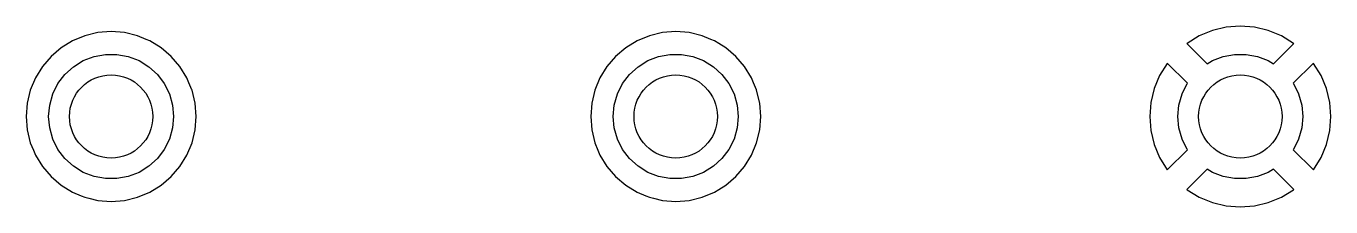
# Model space of a CAD drawing. Extents: x 0.79 to 7.48, y -4.92 to -0.79.
# Drawn here: x 4.847 to 5.771, y -3.68 to -3.552 of the extents above; entities that cross this region are included whole.
import ezdxf

# ---------------------------------------------------------------- set-up
doc = ezdxf.new("R2010")
doc.units = 0
doc.header["$MEASUREMENT"] = 0
doc.layers.add('BLACK', color=7, linetype='CONTINUOUS')

msp = doc.modelspace()

# ---------------------------------------------------------------- linework, layer by layer
at = {"layer": 'BLACK', "linetype": 'CONTINUOUS'}
for p, q in [((4.88847, -3.55845), (4.87974, -3.56207)), ((4.89766, -3.55625), (4.88847, -3.55845)), ((4.90709, -3.5555), (4.89766, -3.55625)), ((4.91651, -3.55625), (4.90709, -3.5555)), ((4.9257, -3.55845), (4.91651, -3.55625)), ((4.93188, -3.56101), (4.9257, -3.55845)), ((5.28847, -3.55845), (5.27974, -3.56207)), ((5.29766, -3.55625), (5.28847, -3.55845)), ((5.30709, -3.5555), (5.29766, -3.55625)), ((5.31651, -3.55625), (5.30709, -3.5555)), ((5.3257, -3.55845), (5.31651, -3.55625)), ((5.33188, -3.56101), (5.3257, -3.55845)), ((5.67795, -3.55857), (5.66937, -3.56383)), ((5.68726, -3.55471), (5.67795, -3.55857)), ((5.69705, -3.55236), (5.68726, -3.55471)), ((5.70709, -3.55157), (5.69705, -3.55236)), ((5.71713, -3.55236), (5.70709, -3.55157)), ((5.72692, -3.55471), (5.71713, -3.55236)), ((5.73622, -3.55857), (5.72692, -3.55471)), ((5.74481, -3.56383), (5.73622, -3.55857)), ((4.87168, -3.56701), (4.86449, -3.57315)), ((4.87974, -3.56207), (4.87168, -3.56701)), ((4.93444, -3.56207), (4.93188, -3.56101)), ((4.9425, -3.56701), (4.93444, -3.56207)), ((4.94969, -3.57315), (4.9425, -3.56701)), ((5.27168, -3.56701), (5.26449, -3.57315)), ((5.27974, -3.56207), (5.27168, -3.56701)), ((5.33444, -3.56207), (5.33188, -3.56101)), ((5.33752, -3.56396), (5.33444, -3.56207)), ((5.3425, -3.56701), (5.33752, -3.56396)), ((5.34969, -3.57315), (5.3425, -3.56701)), ((5.66937, -3.56383), (5.66922, -3.56396)), ((5.66922, -3.56396), (5.68365, -3.57839)), ((5.66922, -3.56396), (5.66922, -3.56396)), ((5.73053, -3.57839), (5.74496, -3.56396)), ((5.74496, -3.56396), (5.74481, -3.56383)), ((5.74496, -3.56396), (5.74496, -3.56396)), ((4.86449, -3.57315), (4.85835, -3.58034)), ((4.8804, -3.5804), (4.88734, -3.5761)), ((4.88734, -3.5761), (4.89497, -3.57315)), ((4.89497, -3.57315), (4.903, -3.57165)), ((4.903, -3.57165), (4.91117, -3.57165)), ((4.91117, -3.57165), (4.91921, -3.57315)), ((4.91921, -3.57315), (4.92683, -3.5761)), ((4.92683, -3.5761), (4.93378, -3.5804)), ((4.95583, -3.58034), (4.94969, -3.57315)), ((5.26449, -3.57315), (5.25835, -3.58034)), ((5.2804, -3.5804), (5.28734, -3.5761)), ((5.28734, -3.5761), (5.29497, -3.57315)), ((5.29497, -3.57315), (5.303, -3.57165)), ((5.303, -3.57165), (5.31117, -3.57165)), ((5.31117, -3.57165), (5.31921, -3.57315)), ((5.31921, -3.57315), (5.32683, -3.5761)), ((5.32683, -3.5761), (5.33378, -3.5804)), ((5.35583, -3.58034), (5.34969, -3.57315)), ((5.68365, -3.57839), (5.68734, -3.5761)), ((5.68734, -3.5761), (5.69497, -3.57315)), ((5.69497, -3.57315), (5.703, -3.57165)), ((5.703, -3.57165), (5.71117, -3.57165)), ((5.71117, -3.57165), (5.71921, -3.57315)), ((5.71921, -3.57315), (5.72683, -3.5761)), ((5.72683, -3.5761), (5.73053, -3.57839)), ((4.85835, -3.58034), (4.85341, -3.5884)), ((4.86943, -3.59243), (4.87435, -3.58591)), ((4.87435, -3.58591), (4.8804, -3.5804)), ((4.93378, -3.5804), (4.93982, -3.58591)), ((4.93982, -3.58591), (4.94474, -3.59243)), ((4.96077, -3.5884), (4.95583, -3.58034)), ((5.25835, -3.58034), (5.25341, -3.5884)), ((5.26943, -3.59243), (5.27435, -3.58591)), ((5.27435, -3.58591), (5.2804, -3.5804)), ((5.33378, -3.5804), (5.33982, -3.58591)), ((5.33982, -3.58591), (5.34474, -3.59243)), ((5.36077, -3.5884), (5.35583, -3.58034)), ((5.64991, -3.58661), (5.64605, -3.59592)), ((5.65517, -3.57803), (5.64991, -3.58661)), ((5.6553, -3.57788), (5.65517, -3.57803)), ((5.66961, -3.59219), (5.6553, -3.57788)), ((5.6553, -3.57788), (5.6553, -3.57788)), ((5.75888, -3.57788), (5.74456, -3.59219)), ((5.759, -3.57803), (5.75888, -3.57788)), ((5.75888, -3.57788), (5.75888, -3.57788)), ((5.76427, -3.58661), (5.759, -3.57803)), ((5.76812, -3.59592), (5.76427, -3.58661)), ((4.85341, -3.5884), (4.84979, -3.59713)), ((4.86579, -3.59975), (4.86943, -3.59243)), ((4.94474, -3.59243), (4.94839, -3.59975)), ((4.96224, -3.59195), (4.96077, -3.5884)), ((4.96429, -3.59691), (4.96224, -3.59195)), ((5.25341, -3.5884), (5.24979, -3.59713)), ((5.26579, -3.59975), (5.26943, -3.59243)), ((5.34474, -3.59243), (5.34839, -3.59975)), ((5.36224, -3.59195), (5.36077, -3.5884)), ((5.36429, -3.59691), (5.36224, -3.59195)), ((5.64605, -3.59592), (5.6437, -3.60571)), ((5.66579, -3.59975), (5.66943, -3.59243)), ((5.66943, -3.59243), (5.66961, -3.59219)), ((5.74456, -3.59219), (5.74474, -3.59243)), ((5.74474, -3.59243), (5.74839, -3.59975)), ((5.77047, -3.60571), (5.76812, -3.59592)), ((4.84979, -3.59713), (4.84758, -3.60632)), ((4.86355, -3.60761), (4.86579, -3.59975)), ((4.94839, -3.59975), (4.95062, -3.60761)), ((4.96438, -3.59713), (4.96429, -3.59691)), ((4.96659, -3.60632), (4.96438, -3.59713)), ((5.24979, -3.59713), (5.24758, -3.60632)), ((5.26355, -3.60761), (5.26579, -3.59975)), ((5.34839, -3.59975), (5.35062, -3.60761)), ((5.36438, -3.59713), (5.36429, -3.59691)), ((5.36659, -3.60632), (5.36438, -3.59713)), ((5.66355, -3.60761), (5.66579, -3.59975)), ((5.74839, -3.59975), (5.75062, -3.60761)), ((4.84758, -3.60632), (4.84684, -3.61575)), ((4.8628, -3.61575), (4.86355, -3.60761)), ((4.95062, -3.60761), (4.95138, -3.61575)), ((4.96733, -3.61575), (4.96659, -3.60632)), ((5.24758, -3.60632), (5.24684, -3.61575)), ((5.2628, -3.61575), (5.26355, -3.60761)), ((5.35062, -3.60761), (5.35138, -3.61575)), ((5.36733, -3.61575), (5.36659, -3.60632)), ((5.6437, -3.60571), (5.64291, -3.61575)), ((5.6628, -3.61575), (5.66355, -3.60761)), ((5.75062, -3.60761), (5.75138, -3.61575)), ((5.77126, -3.61575), (5.77047, -3.60571)), ((4.84684, -3.61575), (4.84758, -3.62517)), ((4.86355, -3.62389), (4.8628, -3.61575)), ((4.95138, -3.61575), (4.95062, -3.62389)), ((4.96659, -3.62517), (4.96733, -3.61575)), ((5.24684, -3.61575), (5.24758, -3.62517)), ((5.26355, -3.62389), (5.2628, -3.61575)), ((5.35138, -3.61575), (5.35062, -3.62389)), ((5.36659, -3.62517), (5.36733, -3.61575)), ((5.64291, -3.61575), (5.6437, -3.62579)), ((5.66355, -3.62389), (5.6628, -3.61575)), ((5.75138, -3.61575), (5.75062, -3.62389)), ((5.77047, -3.62579), (5.77126, -3.61575)), ((4.84758, -3.62517), (4.84979, -3.63436)), ((4.86579, -3.63175), (4.86355, -3.62389)), ((4.86943, -3.63906), (4.86579, -3.63175)), ((4.94839, -3.63175), (4.94474, -3.63906)), ((4.95062, -3.62389), (4.94839, -3.63175)), ((4.96438, -3.63436), (4.96659, -3.62517)), ((5.24758, -3.62517), (5.24979, -3.63436)), ((5.26579, -3.63175), (5.26355, -3.62389)), ((5.26943, -3.63906), (5.26579, -3.63175)), ((5.34839, -3.63175), (5.34474, -3.63906)), ((5.35062, -3.62389), (5.34839, -3.63175)), ((5.36438, -3.63436), (5.36659, -3.62517)), ((5.6437, -3.62579), (5.64605, -3.63558)), ((5.66579, -3.63175), (5.66355, -3.62389)), ((5.66943, -3.63906), (5.66579, -3.63175)), ((5.74839, -3.63175), (5.74474, -3.63906)), ((5.75062, -3.62389), (5.74839, -3.63175)), ((5.76812, -3.63558), (5.77047, -3.62579)), ((4.84979, -3.63436), (4.852, -3.63969)), ((4.852, -3.63969), (4.85341, -3.6431)), ((4.87435, -3.64559), (4.86943, -3.63906)), ((4.94474, -3.63906), (4.93982, -3.64559)), ((4.96077, -3.6431), (4.96438, -3.63436)), ((5.24979, -3.63436), (5.252, -3.63969)), ((5.252, -3.63969), (5.25341, -3.6431)), ((5.27435, -3.64559), (5.26943, -3.63906)), ((5.34474, -3.63906), (5.33982, -3.64559)), ((5.36077, -3.6431), (5.36438, -3.63436)), ((5.64605, -3.63558), (5.64991, -3.64488)), ((5.6553, -3.65362), (5.66961, -3.6393)), ((5.66961, -3.6393), (5.66943, -3.63906)), ((5.74474, -3.63906), (5.74456, -3.6393)), ((5.74456, -3.6393), (5.75888, -3.65362)), ((5.76427, -3.64488), (5.76812, -3.63558)), ((4.85341, -3.6431), (4.85835, -3.65116)), ((4.85835, -3.65116), (4.86449, -3.65835)), ((4.8804, -3.65109), (4.87435, -3.64559)), ((4.88734, -3.6554), (4.8804, -3.65109)), ((4.93378, -3.65109), (4.92683, -3.6554)), ((4.93982, -3.64559), (4.93378, -3.65109)), ((4.94969, -3.65835), (4.95583, -3.65116)), ((4.95583, -3.65116), (4.96077, -3.6431)), ((5.25341, -3.6431), (5.25835, -3.65116)), ((5.25835, -3.65116), (5.26449, -3.65835)), ((5.2804, -3.65109), (5.27435, -3.64559)), ((5.28734, -3.6554), (5.2804, -3.65109)), ((5.33378, -3.65109), (5.32683, -3.6554)), ((5.33982, -3.64559), (5.33378, -3.65109)), ((5.34969, -3.65835), (5.35583, -3.65116)), ((5.35583, -3.65116), (5.36077, -3.6431)), ((5.64991, -3.64488), (5.65517, -3.65347)), ((5.759, -3.65347), (5.76427, -3.64488)), ((4.86449, -3.65835), (4.87168, -3.66449)), ((4.89497, -3.65835), (4.88734, -3.6554)), ((4.903, -3.65985), (4.89497, -3.65835)), ((4.91117, -3.65985), (4.903, -3.65985)), ((4.91921, -3.65835), (4.91117, -3.65985)), ((4.92683, -3.6554), (4.91921, -3.65835)), ((4.9425, -3.66449), (4.94969, -3.65835)), ((5.26449, -3.65835), (5.27168, -3.66449)), ((5.29497, -3.65835), (5.28734, -3.6554)), ((5.303, -3.65985), (5.29497, -3.65835)), ((5.31117, -3.65985), (5.303, -3.65985)), ((5.31921, -3.65835), (5.31117, -3.65985)), ((5.32683, -3.6554), (5.31921, -3.65835)), ((5.3425, -3.66449), (5.34969, -3.65835)), ((5.65517, -3.65347), (5.6553, -3.65362)), ((5.6553, -3.65362), (5.6553, -3.65362)), ((5.68365, -3.65311), (5.66922, -3.66754)), ((5.68734, -3.6554), (5.68365, -3.65311)), ((5.69497, -3.65835), (5.68734, -3.6554)), ((5.703, -3.65985), (5.69497, -3.65835)), ((5.71117, -3.65985), (5.703, -3.65985)), ((5.71921, -3.65835), (5.71117, -3.65985)), ((5.72683, -3.6554), (5.71921, -3.65835)), ((5.73053, -3.65311), (5.72683, -3.6554)), ((5.74496, -3.66754), (5.73053, -3.65311)), ((5.75888, -3.65362), (5.759, -3.65347)), ((5.75888, -3.65362), (5.75888, -3.65362)), ((4.87168, -3.66449), (4.87974, -3.66943)), ((4.87974, -3.66943), (4.88591, -3.67198)), ((4.9257, -3.67304), (4.93444, -3.66943)), ((4.93444, -3.66943), (4.9425, -3.66449)), ((5.27168, -3.66449), (5.27974, -3.66943)), ((5.27974, -3.66943), (5.28591, -3.67198)), ((5.3257, -3.67304), (5.33444, -3.66943)), ((5.33444, -3.66943), (5.33752, -3.66754)), ((5.33752, -3.66754), (5.3425, -3.66449)), ((5.66922, -3.66754), (5.66937, -3.66767)), ((5.66922, -3.66754), (5.66922, -3.66754)), ((5.66937, -3.66767), (5.67795, -3.67293)), ((5.73622, -3.67293), (5.74481, -3.66767)), ((5.74481, -3.66767), (5.74496, -3.66754)), ((5.74496, -3.66754), (5.74496, -3.66754)), ((4.88591, -3.67198), (4.88847, -3.67304)), ((4.88847, -3.67304), (4.89137, -3.67374)), ((4.89137, -3.67374), (4.89766, -3.67525)), ((4.89766, -3.67525), (4.90709, -3.67599)), ((4.90709, -3.67599), (4.91651, -3.67525)), ((4.91651, -3.67525), (4.9257, -3.67304)), ((5.28591, -3.67198), (5.28847, -3.67304)), ((5.28847, -3.67304), (5.29137, -3.67374)), ((5.29137, -3.67374), (5.29766, -3.67525)), ((5.29766, -3.67525), (5.30709, -3.67599)), ((5.30709, -3.67599), (5.31651, -3.67525)), ((5.31651, -3.67525), (5.3257, -3.67304)), ((5.67795, -3.67293), (5.68726, -3.67678)), ((5.68726, -3.67678), (5.69705, -3.67913)), ((5.69705, -3.67913), (5.70709, -3.67992)), ((5.70709, -3.67992), (5.71713, -3.67913)), ((5.71713, -3.67913), (5.72692, -3.67678)), ((5.72692, -3.67678), (5.73622, -3.67293))]:
    msp.add_line(p, q, dxfattribs=at)
at = {"layer": 'BLACK'}
for centre in [(4.90709, -3.61575), (5.30709, -3.61575), (5.70709, -3.61575)]:
    msp.add_circle(centre, 0.029528, dxfattribs=at)

doc.saveas('drawing.dxf')
